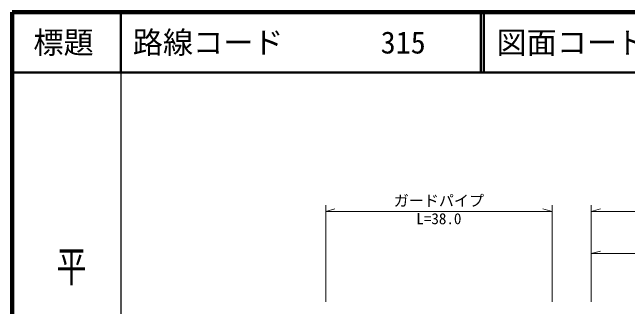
# Model space of a CAD drawing. Units: millimetres, scale not verified. Extents: x 40000 to 680000, y 20000 to 380000.
# Drawn here: x 40000 to 142150, y 331194 to 380000 of the extents above; entities that cross this region are included whole.
import ezdxf
from ezdxf.enums import TextEntityAlignment as Align

# ---------------------------------------------------------------- set-up
doc = ezdxf.new("R2010")
doc.units = ezdxf.units.MM
doc.header["$LTSCALE"] = 1000
for name, color, linetype, lineweight in [('M-STR-HTXT', 7, 'Continuous', 13), ('M-TTL', 2, 'Continuous', 140), ('M-TTL-BAND', 7, 'Continuous', 25), ('M-TTL-LINE', 7, 'Continuous', 50)]:
    doc.layers.add(name, color=color, linetype=linetype, lineweight=lineweight)
doc.layers.add('M-TTL-TXT', color=7, linetype='Continuous')
doc.styles.add('@ＭＳ ゴシック', font='')
doc.styles.add('ＭＳ ゴシック', font='')
doc.styles.get('@ＭＳ ゴシック').set_extended_font_data('@MS Gothic')
doc.styles.get('ＭＳ ゴシック').set_extended_font_data('MS Gothic')

msp = doc.modelspace()

# ---------------------------------------------------------------- linework, layer by layer
at = {"layer": 'M-STR-HTXT'}
for p, q in [((92030, 348000), (92030, 332000)), ((92030, 347000), (93530, 347400)), ((129586, 347000), (128086, 347400)), ((129586, 348000), (129586, 332000)), ((136114, 348000), (136114, 332000)), ((136114, 347000), (137614, 347400)), ((92030, 347000), (129586, 347000)), ((136114, 347000), (166799, 347000)), ((136114, 340000), (137614, 340400)), ((136114, 340000), (166799, 340000))]:
    msp.add_line(p, q, dxfattribs=at)
at = {"layer": 'M-TTL'}
for p, q in [((40000, 380000), (40000, 20000)), ((680000, 380000), (40000, 380000))]:
    msp.add_line(p, q, dxfattribs=at)
at = {"layer": 'M-TTL-BAND'}
msp.add_line((58000, 370000), (58000, 20000), dxfattribs=at)
at = {"layer": 'M-TTL-LINE'}
for p, q in [((58000, 380000), (58000, 370000)), ((117750, 380000), (117750, 370000)), ((118250, 380000), (118250, 370000)), ((40000, 370000), (680000, 370000))]:
    msp.add_line(p, q, dxfattribs=at)

# ---------------------------------------------------------------- texts
at = {"layer": 'M-STR-HTXT', "style": 'ＭＳ ゴシック'}
msp.add_text('ガードパイプ', height=1833, dxfattribs=at).set_placement((110808, 347300), align=Align.BOTTOM_CENTER)
msp.add_text('L=38.0', height=1833, dxfattribs=at).set_placement((110808, 346700), align=Align.TOP_CENTER)
at = {"layer": 'M-TTL-BAND', "style": '@ＭＳ ゴシック', "width": 1.4}
msp.add_text('平  面  図', height=3666, rotation=270, dxfattribs=at).set_placement((49777, 306475), align=Align.MIDDLE_RIGHT)
at = {"layer": 'M-TTL-TXT', "style": 'ＭＳ ゴシック'}
msp.add_text('標題', height=3666, dxfattribs=at).set_placement((48500, 375000), align=Align.MIDDLE_CENTER)
for s, p in [('路線コード', (60000, 375000)), ('図面コード', (120380, 375000)), ('315', (101142, 375000))]:
    msp.add_text(s, height=3666, dxfattribs=at).set_placement(p, align=Align.MIDDLE_LEFT)

doc.saveas('drawing.dxf')
